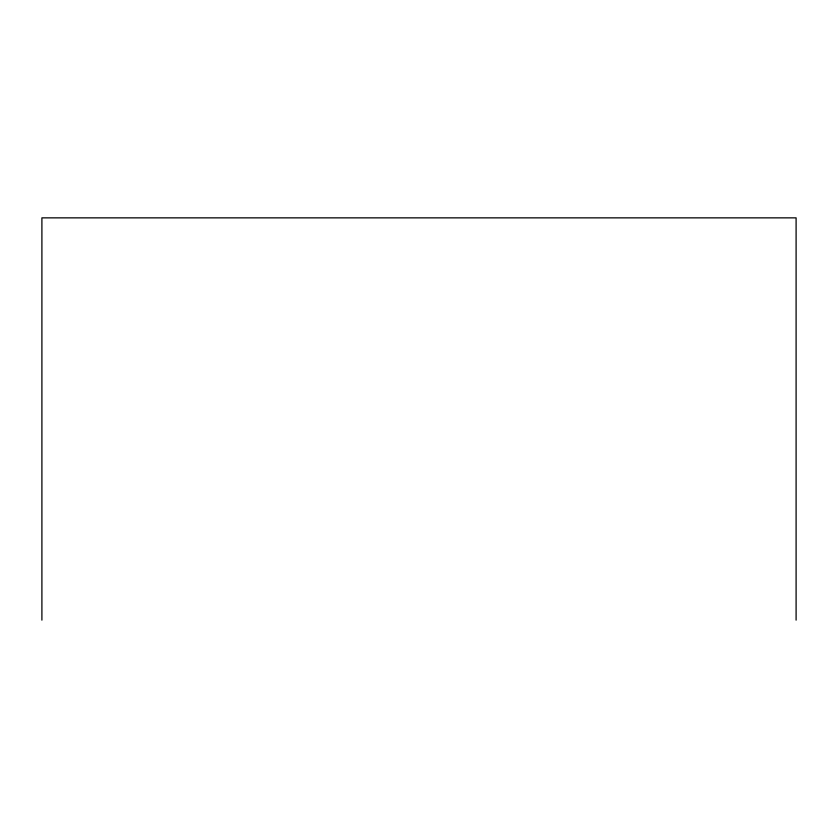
<?xml version="1.0" encoding="UTF-8"?>
<svg xmlns="http://www.w3.org/2000/svg" width="838" height="838" viewBox="0 0 838 838"><rect width="100%" height="100%" fill="white"/><g stroke="black" fill="none" stroke-linecap="round" stroke-linejoin="round"><path stroke-width="1.26" d="M796.1 620.141L796.1 217.859L41.9 217.859L41.9 620.141"/></g></svg>
